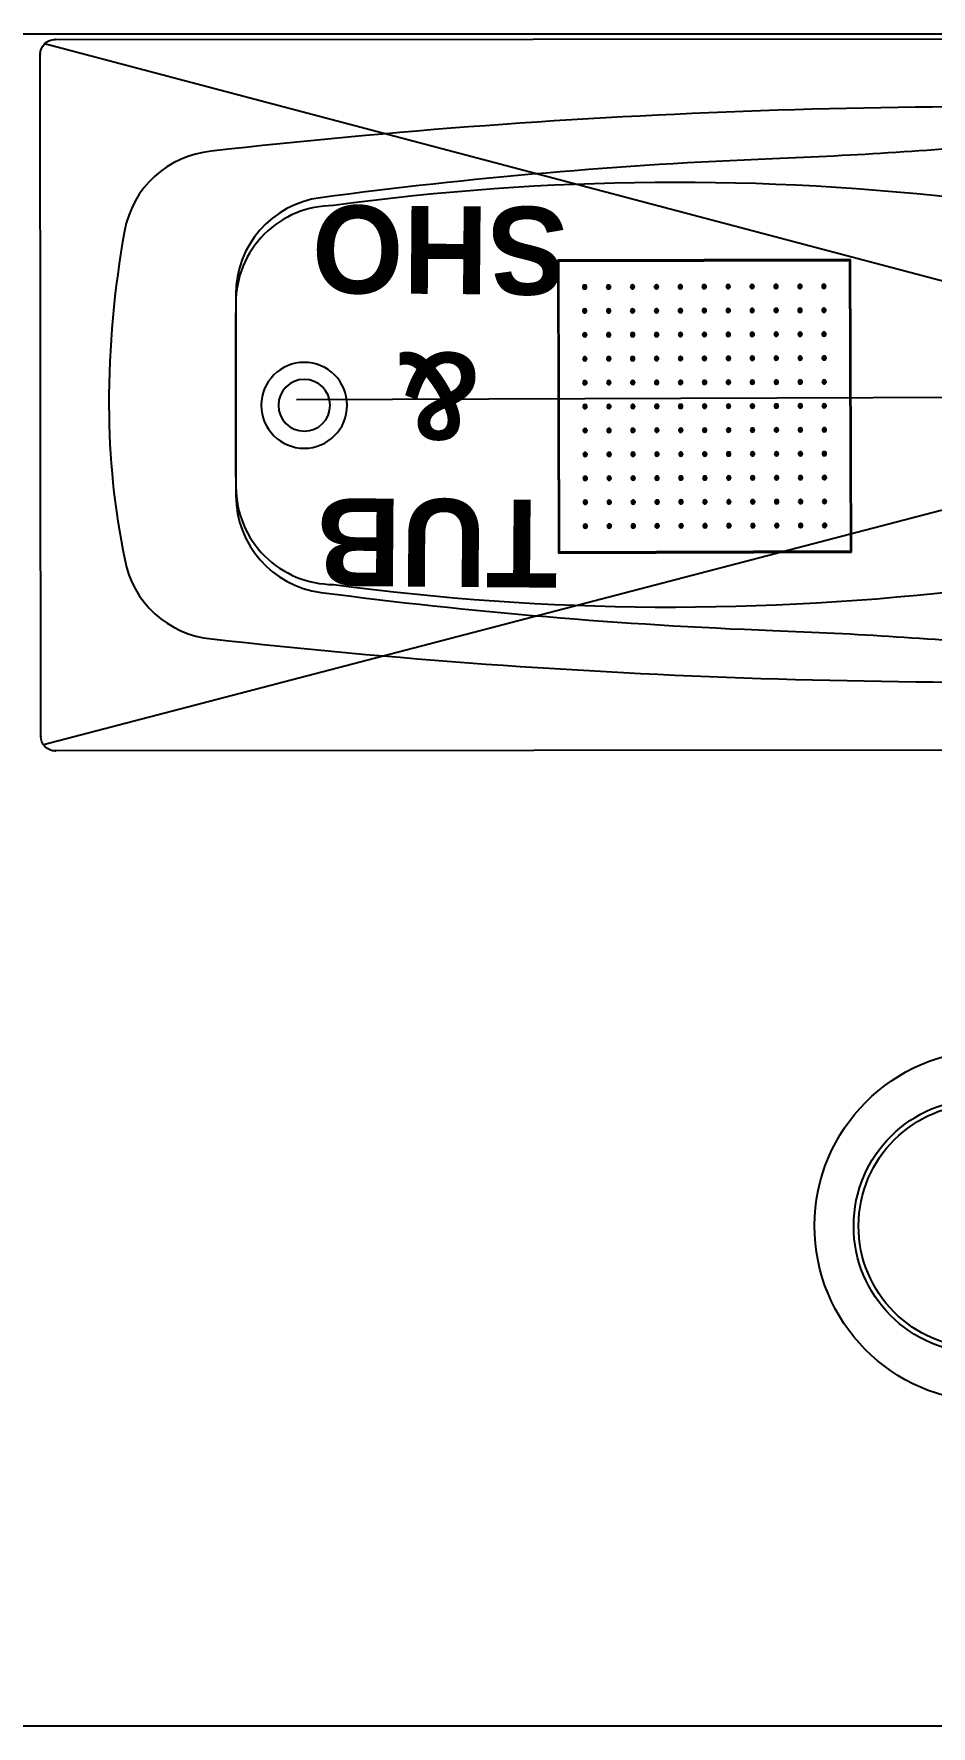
# Model space of a CAD drawing. Extents: x -678889171 to 586587, y -792238163 to 335485.
# Drawn here: x 74307 to 75226, y 54189 to 55923 of the extents above; entities that cross this region are included whole.
import ezdxf

# ---------------------------------------------------------------- set-up
doc = ezdxf.new("R2010")
doc.units = 0
doc.header["$MEASUREMENT"] = 0
for name, color, linetype in [('XR-A-9TH-FLOOR$0$A-WALL', 252, 'Continuous'), ('XR-ATYP39$0$XR-A-TYP-3-5-9-10$0$A-FURN-SANT', 252, 'Continuous'), ('XR-ATYP39$0$XR-A-TYP-3-5-9-10$0$A-WALL', 252, 'Continuous')]:
    doc.layers.add(name, color=color, linetype=linetype)
doc.styles.add('XR-ATYP39$0$XR-A-TYP-3-5-9-10$0$XREF_1BR$0$KZT', font='')
doc.styles.get('XR-ATYP39$0$XR-A-TYP-3-5-9-10$0$XREF_1BR$0$KZT').set_extended_font_data('AvantGarde LT Medium', bold=True)

# ---------------------------------------------------------------- blocks, each defined once
blk = doc.blocks.new('XR-ATYP39$0$XR-A-TYP-3-5-9-10$0$XREF_3BR$0$YHFH')
at = {"layer": 'XR-ATYP39$0$XR-A-TYP-3-5-9-10$0$A-FURN-SANT'}
for p, q in [((3812.9, 8626), (3812.9, 8570.1)), ((4093.3, 8605.1), (3983.3, 8605.1)), ((3785, 8598.1), (3840.8, 8598.1)), ((4093.3, 8600), (3983.3, 8600)), ((3825.9, 8534.2), (3825.9, 8555.2)), ((3836.2, 8545.1), (3815.7, 8545.1)), ((3873.8, 8514.4), (3865.7, 8517.3)), ((3968.3, 8521.1), (3877.1, 8521.1)), ((3877.1, 8440.4), (3877.1, 8509.7)), ((3873.8, 8435.7), (3865.7, 8432.8)), ((3968.3, 8429), (3877.1, 8429)), ((3825.9, 8415.9), (3825.9, 8394.9)), ((3836.2, 8405.1), (3815.7, 8405.1)), ((3812.9, 8388), (3812.9, 8332.1)), ((3785, 8360.1), (3840.8, 8360.1)), ((4093.3, 8350.1), (3983.3, 8350.1)), ((4093.3, 8345.1), (3983.3, 8345.1))]:
    blk.add_line(p, q, dxfattribs=at)
blk.add_lwpolyline([(3763.3, 8292.6, 0.420556), (3768.4, 8287.6), (4085, 8295.1, 0.990797), (4085, 8655.1), (3768.3, 8662.6, 0.414202), (3763.3, 8657.6)], format="xyb", close=True, dxfattribs=at)
for centre, radius in [((3812.9, 8598.1), 20), ((3825.9, 8545.1), 7.5), ((3825.9, 8405.1), 7.5), ((3812.9, 8360.1), 20)]:
    blk.add_circle(centre, radius, dxfattribs=at)
for centre, radius, start, end in [((3983.3, 8475.1), 130, 90, 270), ((4093.3, 8475.1), 130, 270, 90), ((3983.3, 8475.1), 125, 90, 270), ((4093.3, 8475.1), 125, 270, 90), ((3872.1, 8509.7), 5, 0, 70.2415), ((3937.1, 8475.1), 46, 284.2033, 75.7967), ((3968.3, 8475.1), 46, 270, 90), ((3872.1, 8440.4), 5, 289.7585, 0)]:
    blk.add_arc(centre, radius, start, end, dxfattribs=at)
blk = doc.blocks.new('XR-ATYP39$0$XR-A-TYP-3-5-9-10$0$XREF_3BR$0$XREF-1BA$0$11TH FLOOR PLAN EAST TOWER$0$11TH TO 17TH FLOOR PLAN EAST TOWER$0$CEILING SHOWER')
at = {"layer": 'XR-ATYP39$0$XR-A-TYP-3-5-9-10$0$A-FURN-SANT'}
for p, q in [((0, 30), (30, 30)), ((0, 0), (0, 30)), ((0, 30), (0.1, 29.9)), ((0.1, 29.9), (0.1, 0.1)), ((29.9, 29.9), (0.1, 29.9)), ((30, 30), (29.9, 29.9)), ((29.9, 0.1), (29.9, 29.9)), ((30, 30), (30, 0)), ((0.1, 0.1), (0, 0)), ((30, 0), (0, 0)), ((0.1, 0.1), (29.9, 0.1)), ((29.9, 0.1), (30, 0))]:
    blk.add_line(p, q, dxfattribs=at)
for centre, radius in [((2.75, 27.25), 0.2), ((2.75, 27.25), 0.175), ((2.75, 27.25), 0.125), ((2.75, 27.25), 0.05), ((5.2, 27.25), 0.2), ((5.2, 27.25), 0.175), ((5.2, 27.25), 0.125), ((5.2, 27.25), 0.05), ((7.65, 27.25), 0.2), ((7.65, 27.25), 0.175), ((7.65, 27.25), 0.125), ((7.65, 27.25), 0.05), ((10.1, 27.25), 0.2), ((10.1, 27.25), 0.175), ((10.1, 27.25), 0.125), ((10.1, 27.25), 0.05), ((12.55, 27.25), 0.2), ((12.55, 27.25), 0.175), ((12.55, 27.25), 0.125), ((12.55, 27.25), 0.05), ((15, 27.25), 0.2), ((15, 27.25), 0.175), ((15, 27.25), 0.125), ((15, 27.25), 0.05), ((17.45, 27.25), 0.2), ((17.45, 27.25), 0.175), ((17.45, 27.25), 0.125), ((17.45, 27.25), 0.05), ((19.9, 27.25), 0.2), ((19.9, 27.25), 0.175), ((19.9, 27.25), 0.125), ((19.9, 27.25), 0.05), ((22.35, 27.25), 0.2), ((22.35, 27.25), 0.175), ((22.35, 27.25), 0.125), ((22.35, 27.25), 0.05), ((24.8, 27.25), 0.2), ((24.8, 27.25), 0.175), ((24.8, 27.25), 0.125), ((24.8, 27.25), 0.05), ((27.25, 27.25), 0.2), ((27.25, 27.25), 0.175), ((27.25, 27.25), 0.125), ((27.25, 27.25), 0.05), ((2.75, 24.8), 0.2), ((2.75, 24.8), 0.175), ((2.75, 24.8), 0.125), ((2.75, 24.8), 0.05), ((5.2, 24.8), 0.2), ((5.2, 24.8), 0.175), ((5.2, 24.8), 0.125), ((5.2, 24.8), 0.05), ((7.65, 24.8), 0.2), ((7.65, 24.8), 0.175), ((7.65, 24.8), 0.125), ((7.65, 24.8), 0.05), ((10.1, 24.8), 0.2), ((10.1, 24.8), 0.175), ((10.1, 24.8), 0.125), ((10.1, 24.8), 0.05), ((12.55, 24.8), 0.2), ((12.55, 24.8), 0.175), ((12.55, 24.8), 0.125), ((12.55, 24.8), 0.05), ((15, 24.8), 0.2), ((15, 24.8), 0.175), ((15, 24.8), 0.125), ((15, 24.8), 0.05), ((17.45, 24.8), 0.2), ((17.45, 24.8), 0.175), ((17.45, 24.8), 0.125), ((17.45, 24.8), 0.05), ((19.9, 24.8), 0.2), ((19.9, 24.8), 0.175), ((19.9, 24.8), 0.125), ((19.9, 24.8), 0.05), ((22.35, 24.8), 0.2), ((22.35, 24.8), 0.175), ((22.35, 24.8), 0.125), ((22.35, 24.8), 0.05), ((24.8, 24.8), 0.2), ((24.8, 24.8), 0.175), ((24.8, 24.8), 0.125), ((24.8, 24.8), 0.05), ((27.25, 24.8), 0.2), ((27.25, 24.8), 0.175), ((27.25, 24.8), 0.125), ((27.25, 24.8), 0.05), ((2.75, 22.35), 0.2), ((5.2, 22.35), 0.2), ((7.65, 22.35), 0.2), ((10.1, 22.35), 0.2), ((12.55, 22.35), 0.2), ((15, 22.35), 0.2), ((17.45, 22.35), 0.2), ((19.9, 22.35), 0.2), ((22.35, 22.35), 0.2), ((24.8, 22.35), 0.2), ((27.25, 22.35), 0.2), ((2.75, 22.35), 0.175), ((2.75, 22.35), 0.125), ((2.75, 22.35), 0.05), ((5.2, 22.35), 0.175), ((5.2, 22.35), 0.125), ((5.2, 22.35), 0.05), ((7.65, 22.35), 0.175), ((7.65, 22.35), 0.125), ((7.65, 22.35), 0.05), ((10.1, 22.35), 0.175), ((10.1, 22.35), 0.125), ((10.1, 22.35), 0.05), ((12.55, 22.35), 0.175), ((12.55, 22.35), 0.125), ((12.55, 22.35), 0.05), ((15, 22.35), 0.175), ((15, 22.35), 0.125), ((15, 22.35), 0.05), ((17.45, 22.35), 0.175), ((17.45, 22.35), 0.125), ((17.45, 22.35), 0.05), ((19.9, 22.35), 0.175), ((19.9, 22.35), 0.125), ((19.9, 22.35), 0.05), ((22.35, 22.35), 0.175), ((22.35, 22.35), 0.125), ((22.35, 22.35), 0.05), ((24.8, 22.35), 0.175), ((24.8, 22.35), 0.125), ((24.8, 22.35), 0.05), ((27.25, 22.35), 0.175), ((27.25, 22.35), 0.125), ((27.25, 22.35), 0.05), ((2.75, 19.9), 0.2), ((2.75, 19.9), 0.175), ((2.75, 19.9), 0.125), ((2.75, 19.9), 0.05), ((5.2, 19.9), 0.2), ((5.2, 19.9), 0.175), ((5.2, 19.9), 0.125), ((5.2, 19.9), 0.05), ((7.65, 19.9), 0.2), ((7.65, 19.9), 0.175), ((7.65, 19.9), 0.125), ((7.65, 19.9), 0.05), ((10.1, 19.9), 0.2), ((10.1, 19.9), 0.175), ((10.1, 19.9), 0.125), ((10.1, 19.9), 0.05), ((12.55, 19.9), 0.2), ((12.55, 19.9), 0.175), ((12.55, 19.9), 0.125), ((12.55, 19.9), 0.05), ((15, 19.9), 0.2), ((15, 19.9), 0.175), ((15, 19.9), 0.125), ((15, 19.9), 0.05), ((17.45, 19.9), 0.2), ((17.45, 19.9), 0.175), ((17.45, 19.9), 0.125), ((17.45, 19.9), 0.05), ((19.9, 19.9), 0.2), ((19.9, 19.9), 0.175), ((19.9, 19.9), 0.125), ((19.9, 19.9), 0.05), ((22.35, 19.9), 0.2), ((22.35, 19.9), 0.175), ((22.35, 19.9), 0.125), ((22.35, 19.9), 0.05), ((24.8, 19.9), 0.2), ((24.8, 19.9), 0.175), ((24.8, 19.9), 0.125), ((24.8, 19.9), 0.05), ((27.25, 19.9), 0.2), ((27.25, 19.9), 0.175), ((27.25, 19.9), 0.125), ((27.25, 19.9), 0.05), ((2.75, 17.45), 0.2), ((2.75, 17.45), 0.175), ((2.75, 17.45), 0.125), ((2.75, 17.45), 0.05), ((5.2, 17.45), 0.2), ((5.2, 17.45), 0.175), ((5.2, 17.45), 0.125), ((5.2, 17.45), 0.05), ((7.65, 17.45), 0.2), ((7.65, 17.45), 0.175), ((7.65, 17.45), 0.125), ((7.65, 17.45), 0.05), ((10.1, 17.45), 0.2), ((10.1, 17.45), 0.175), ((10.1, 17.45), 0.125), ((10.1, 17.45), 0.05), ((12.55, 17.45), 0.2), ((12.55, 17.45), 0.175), ((12.55, 17.45), 0.125), ((12.55, 17.45), 0.05), ((15, 17.45), 0.2), ((15, 17.45), 0.175), ((15, 17.45), 0.125), ((15, 17.45), 0.05), ((17.45, 17.45), 0.2), ((17.45, 17.45), 0.175), ((17.45, 17.45), 0.125), ((17.45, 17.45), 0.05), ((19.9, 17.45), 0.2), ((19.9, 17.45), 0.175), ((19.9, 17.45), 0.125), ((19.9, 17.45), 0.05), ((22.35, 17.45), 0.2), ((22.35, 17.45), 0.175), ((22.35, 17.45), 0.125), ((22.35, 17.45), 0.05), ((24.8, 17.45), 0.2), ((24.8, 17.45), 0.175), ((24.8, 17.45), 0.125), ((24.8, 17.45), 0.05), ((27.25, 17.45), 0.2), ((27.25, 17.45), 0.175), ((27.25, 17.45), 0.125), ((27.25, 17.45), 0.05), ((2.75, 15), 0.2), ((2.75, 15), 0.175), ((2.75, 15), 0.125), ((2.75, 15), 0.05), ((5.2, 15), 0.2), ((5.2, 15), 0.175), ((5.2, 15), 0.125), ((5.2, 15), 0.05), ((7.65, 15), 0.2), ((7.65, 15), 0.175), ((7.65, 15), 0.125), ((7.65, 15), 0.05), ((10.1, 15), 0.2), ((10.1, 15), 0.175), ((10.1, 15), 0.125), ((10.1, 15), 0.05), ((12.55, 15), 0.2), ((12.55, 15), 0.175), ((12.55, 15), 0.125), ((12.55, 15), 0.05), ((15, 15), 0.2), ((15, 15), 0.175), ((15, 15), 0.125), ((15, 15), 0.05), ((17.45, 15), 0.2), ((17.45, 15), 0.175), ((17.45, 15), 0.125), ((17.45, 15), 0.05), ((19.9, 15), 0.2), ((19.9, 15), 0.175), ((19.9, 15), 0.125), ((19.9, 15), 0.05), ((22.35, 15), 0.2), ((22.35, 15), 0.175), ((22.35, 15), 0.125), ((22.35, 15), 0.05), ((24.8, 15), 0.2), ((24.8, 15), 0.175), ((24.8, 15), 0.125), ((24.8, 15), 0.05), ((27.25, 15), 0.2), ((27.25, 15), 0.175), ((27.25, 15), 0.125), ((27.25, 15), 0.05), ((2.75, 12.55), 0.2), ((2.75, 12.55), 0.175), ((2.75, 12.55), 0.125), ((2.75, 12.55), 0.05), ((5.2, 12.55), 0.2), ((5.2, 12.55), 0.175), ((5.2, 12.55), 0.125), ((5.2, 12.55), 0.05), ((7.65, 12.55), 0.2), ((7.65, 12.55), 0.175), ((7.65, 12.55), 0.125), ((7.65, 12.55), 0.05), ((10.1, 12.55), 0.2), ((10.1, 12.55), 0.175), ((10.1, 12.55), 0.125), ((10.1, 12.55), 0.05), ((12.55, 12.55), 0.2), ((12.55, 12.55), 0.175), ((12.55, 12.55), 0.125), ((12.55, 12.55), 0.05), ((15, 12.55), 0.2), ((15, 12.55), 0.175), ((15, 12.55), 0.125), ((15, 12.55), 0.05), ((17.45, 12.55), 0.2), ((17.45, 12.55), 0.175), ((17.45, 12.55), 0.125), ((17.45, 12.55), 0.05), ((19.9, 12.55), 0.2), ((19.9, 12.55), 0.175), ((19.9, 12.55), 0.125), ((19.9, 12.55), 0.05), ((22.35, 12.55), 0.2), ((22.35, 12.55), 0.175), ((22.35, 12.55), 0.125), ((22.35, 12.55), 0.05), ((24.8, 12.55), 0.2), ((24.8, 12.55), 0.175), ((24.8, 12.55), 0.125), ((24.8, 12.55), 0.05), ((27.25, 12.55), 0.2), ((27.25, 12.55), 0.175), ((27.25, 12.55), 0.125), ((27.25, 12.55), 0.05), ((2.75, 10.1), 0.2), ((2.75, 10.1), 0.175), ((2.75, 10.1), 0.125), ((2.75, 10.1), 0.05), ((5.2, 10.1), 0.2), ((5.2, 10.1), 0.175), ((5.2, 10.1), 0.125), ((5.2, 10.1), 0.05), ((7.65, 10.1), 0.2), ((7.65, 10.1), 0.175), ((7.65, 10.1), 0.125), ((7.65, 10.1), 0.05), ((10.1, 10.1), 0.2), ((10.1, 10.1), 0.175), ((10.1, 10.1), 0.125), ((10.1, 10.1), 0.05), ((12.55, 10.1), 0.2), ((12.55, 10.1), 0.175), ((12.55, 10.1), 0.125), ((12.55, 10.1), 0.05), ((15, 10.1), 0.2), ((15, 10.1), 0.175), ((15, 10.1), 0.125), ((15, 10.1), 0.05), ((17.45, 10.1), 0.2), ((17.45, 10.1), 0.175), ((17.45, 10.1), 0.125), ((17.45, 10.1), 0.05), ((19.9, 10.1), 0.2), ((19.9, 10.1), 0.175), ((19.9, 10.1), 0.125), ((19.9, 10.1), 0.05), ((22.35, 10.1), 0.2), ((22.35, 10.1), 0.175), ((22.35, 10.1), 0.125), ((22.35, 10.1), 0.05), ((24.8, 10.1), 0.2), ((24.8, 10.1), 0.175), ((24.8, 10.1), 0.125), ((24.8, 10.1), 0.05), ((27.25, 10.1), 0.2), ((27.25, 10.1), 0.175), ((27.25, 10.1), 0.125), ((27.25, 10.1), 0.05), ((2.75, 7.65), 0.2), ((2.75, 7.65), 0.175), ((2.75, 7.65), 0.125), ((2.75, 7.65), 0.05), ((5.2, 7.65), 0.2), ((5.2, 7.65), 0.175), ((5.2, 7.65), 0.125), ((5.2, 7.65), 0.05), ((7.65, 7.65), 0.2), ((7.65, 7.65), 0.175), ((7.65, 7.65), 0.125), ((7.65, 7.65), 0.05), ((10.1, 7.65), 0.2), ((10.1, 7.65), 0.175), ((10.1, 7.65), 0.125), ((10.1, 7.65), 0.05), ((12.55, 7.65), 0.2), ((12.55, 7.65), 0.175), ((12.55, 7.65), 0.125), ((12.55, 7.65), 0.05), ((15, 7.65), 0.2), ((15, 7.65), 0.175), ((15, 7.65), 0.125), ((15, 7.65), 0.05), ((17.45, 7.65), 0.2), ((17.45, 7.65), 0.175), ((17.45, 7.65), 0.125), ((17.45, 7.65), 0.05), ((19.9, 7.65), 0.2), ((19.9, 7.65), 0.175), ((19.9, 7.65), 0.125), ((19.9, 7.65), 0.05), ((22.35, 7.65), 0.2), ((22.35, 7.65), 0.175), ((22.35, 7.65), 0.125), ((22.35, 7.65), 0.05), ((24.8, 7.65), 0.2), ((24.8, 7.65), 0.175), ((24.8, 7.65), 0.125), ((24.8, 7.65), 0.05), ((27.25, 7.65), 0.2), ((27.25, 7.65), 0.175), ((27.25, 7.65), 0.125), ((27.25, 7.65), 0.05), ((2.75, 5.2), 0.2), ((2.75, 5.2), 0.175), ((2.75, 5.2), 0.125), ((2.75, 5.2), 0.05), ((5.2, 5.2), 0.2), ((5.2, 5.2), 0.175), ((5.2, 5.2), 0.125), ((5.2, 5.2), 0.05), ((7.65, 5.2), 0.2), ((7.65, 5.2), 0.175), ((7.65, 5.2), 0.125), ((7.65, 5.2), 0.05), ((10.1, 5.2), 0.2), ((10.1, 5.2), 0.175), ((10.1, 5.2), 0.125), ((10.1, 5.2), 0.05), ((12.55, 5.2), 0.2), ((12.55, 5.2), 0.175), ((12.55, 5.2), 0.125), ((12.55, 5.2), 0.05), ((15, 5.2), 0.2), ((15, 5.2), 0.175), ((15, 5.2), 0.125), ((15, 5.2), 0.05), ((17.45, 5.2), 0.2), ((17.45, 5.2), 0.175), ((17.45, 5.2), 0.125), ((17.45, 5.2), 0.05), ((19.9, 5.2), 0.2), ((19.9, 5.2), 0.175), ((19.9, 5.2), 0.125), ((19.9, 5.2), 0.05), ((22.35, 5.2), 0.2), ((22.35, 5.2), 0.175), ((22.35, 5.2), 0.125), ((22.35, 5.2), 0.05), ((24.8, 5.2), 0.2), ((24.8, 5.2), 0.175), ((24.8, 5.2), 0.125), ((24.8, 5.2), 0.05), ((27.25, 5.2), 0.2), ((27.25, 5.2), 0.175), ((27.25, 5.2), 0.125), ((27.25, 5.2), 0.05), ((2.75, 2.75), 0.2), ((2.75, 2.75), 0.175), ((2.75, 2.75), 0.125), ((2.75, 2.75), 0.05), ((5.2, 2.75), 0.2), ((5.2, 2.75), 0.175), ((5.2, 2.75), 0.125), ((5.2, 2.75), 0.05), ((7.65, 2.75), 0.2), ((7.65, 2.75), 0.175), ((7.65, 2.75), 0.125), ((7.65, 2.75), 0.05), ((10.1, 2.75), 0.2), ((10.1, 2.75), 0.175), ((10.1, 2.75), 0.125), ((10.1, 2.75), 0.05), ((12.55, 2.75), 0.2), ((12.55, 2.75), 0.175), ((12.55, 2.75), 0.125), ((12.55, 2.75), 0.05), ((15, 2.75), 0.2), ((15, 2.75), 0.175), ((15, 2.75), 0.125), ((15, 2.75), 0.05), ((17.45, 2.75), 0.2), ((17.45, 2.75), 0.175), ((17.45, 2.75), 0.125), ((17.45, 2.75), 0.05), ((19.9, 2.75), 0.2), ((19.9, 2.75), 0.175), ((19.9, 2.75), 0.125), ((19.9, 2.75), 0.05), ((22.35, 2.75), 0.2), ((22.35, 2.75), 0.175), ((22.35, 2.75), 0.125), ((22.35, 2.75), 0.05), ((24.8, 2.75), 0.2), ((24.8, 2.75), 0.175), ((24.8, 2.75), 0.125), ((24.8, 2.75), 0.05), ((27.25, 2.75), 0.2), ((27.25, 2.75), 0.175), ((27.25, 2.75), 0.125), ((27.25, 2.75), 0.05)]:
    blk.add_circle(centre, radius, dxfattribs=at)
blk = doc.blocks.new('XR-ATYP39$0$XR-A-TYP-3-5-9-10$0$MILANO-P')
at = {"layer": 'XR-ATYP39$0$XR-A-TYP-3-5-9-10$0$A-FURN-SANT'}
for points in [[(-1.4999, 0.339, -0.414214), (-1.4849, 0.354), (-0.015, 0.354, -0.414214), (0, 0.339), (0, 0), (0, -0.36, -0.414214), (-0.015, -0.375), (-1.4849, -0.375, -0.414214), (-1.4999, -0.36), (-1.4999, 0)], [(-1.4199, 0, 0.055547), (-1.3954, -0.2201, 0.33996), (-1.3016, -0.2981, 0.039111), (-0.175, -0.2604, 0.335926), (-0.0861, -0.1787, 0.044948), (-0.07, 0, 0.050887), (-0.0861, 0.1577, 0.335926), (-0.175, 0.2393, 0.039111), (-1.3016, 0.277, 0.33996), (-1.3954, 0.1991, 0.061333)]]:
    blk.add_lwpolyline(points, format="xyb", close=True, dxfattribs=at)
for points in [[(-0.2, 0.0736), (-0.2, 0), (-0.2, 0.0736), (-0.2, 0.0925, 0.376208), (-0.2869, 0.1917, 0.023235), (-0.7497, 0.2311, -0.012687), (-1.0028, 0.2473, 0.103858), (-1.1399, 0.249, 0.158501), (-1.2599, 0.219)], [(-0.2, 0.0836, 0.414214), (-0.3, 0.1836, 0.063793), (-0.9591, 0.1883, 0.387439), (-1.0499, 0.0887), (-1.0499, 0), (-1.0499, -0.1098, 0.387439), (-0.9591, -0.2094, 0.063793), (-0.3, -0.2046, 0.414214), (-0.2, -0.1046)], [(-1.2599, -0.24, 0.158501), (-1.1399, -0.27, 0.103858), (-1.0028, -0.2683, -0.012687), (-0.7497, -0.2521, 0.023235), (-0.2869, -0.2127, 0.376208), (-0.2, -0.1136), (-0.2, -0.0947), (-0.2, 0), (-0.2, -0.0947)]]:
    blk.add_lwpolyline(points, format="xyb", dxfattribs=at)
for radius, start, end in [(0.044, 0, 180), (0.0265, 0, 180), (0.044, 180, 0), (0.0265, 180, 0)]:
    blk.add_arc((-0.27, 0), radius, start, end, dxfattribs=at)
for p in [(-0.015, 0.354, 0), (-0.015, 0.354, 0), (-1.4999, 0.339, 0), (0, 0.339, 0), (0, 0.339, 0), (0, -0.36), (-1.4849, -0.375), (-0.015, -0.375)]:
    blk.add_point(p, dxfattribs=at)
blk = doc.blocks.new('XR-ATYP39')
at = {"layer": 'XR-ATYP39$0$XR-A-TYP-3-5-9-10$0$A-FURN-SANT'}
blk.add_line((77376.4, 42026.3, 0), (78602.7, 42030, 0), dxfattribs=at)
at = {"layer": 'XR-ATYP39$0$XR-A-TYP-3-5-9-10$0$A-FURN-SANT', "elevation": 0}
blk.add_lwpolyline([(77117.3, 41672.6), (78484.1, 42029.7), (77118.5, 42390.6)], dxfattribs=at)
at = {"layer": 'XR-ATYP39$0$XR-A-TYP-3-5-9-10$0$A-WALL'}
for p, q in [((75570, 42400.8), (78644.9, 42400.8)), ((78644.9, 40666.8), (76517.3, 40666.8))]:
    blk.add_line(p, q, dxfattribs=at)
at = {"layer": 'XR-ATYP39$0$XR-A-TYP-3-5-9-10$0$A-FURN-SANT', "xscale": 999.9999999999898, "yscale": 999.9999999999898, "zscale": 999.9999999999898, "rotation": 180.0460753325721}
blk.add_blockref('XR-ATYP39$0$XR-A-TYP-3-5-9-10$0$MILANO-P', (77114.4, 42020, 0), dxfattribs=at)
at = {"layer": 'XR-ATYP39$0$XR-A-TYP-3-5-9-10$0$A-FURN-SANT', "extrusion": (2.00255e-13, 7.12694e-11, -1), "xscale": 9.999998164084246, "yscale": 9.999998164084246, "zscale": -9.99999816408437, "rotation": 179.8254698852366}
blk.add_blockref('XR-ATYP39$0$XR-A-TYP-3-5-9-10$0$XREF_3BR$0$XREF-1BA$0$11TH FLOOR PLAN EAST TOWER$0$11TH TO 17TH FLOOR PLAN EAST TOWER$0$CEILING SHOWER', (-77644, 42168.8, 0), dxfattribs=at)
at = {"layer": 'XR-ATYP39$0$XR-A-TYP-3-5-9-10$0$A-FURN-SANT', "xscale": -0.9999999999999962, "rotation": 359.857323096509}
blk.add_blockref('XR-ATYP39$0$XR-A-TYP-3-5-9-10$0$XREF_3BR$0$YHFH', (82149.3, 32694, 0), dxfattribs=at)
at = {"layer": 'XR-ATYP39$0$XR-A-TYP-3-5-9-10$0$A-FURN-SANT', "insert": (77521.5, 42029.9, 0), "char_height": 90, "attachment_point": 5, "rotation": 179.5645, "style": 'XR-ATYP39$0$XR-A-TYP-3-5-9-10$0$XREF_1BR$0$KZT'}
blk.add_mtext_dynamic_manual_height_columns('TUB & SHO', width=201.122, gutter_width=905.9, heights=[0], dxfattribs=at)

msp = doc.modelspace()

# ---------------------------------------------------------------- block references
at = {"layer": 'XR-A-9TH-FLOOR$0$A-WALL'}
msp.add_blockref('XR-ATYP39', (-2800.4, 13522.1), dxfattribs=at)

doc.saveas('drawing.dxf')
